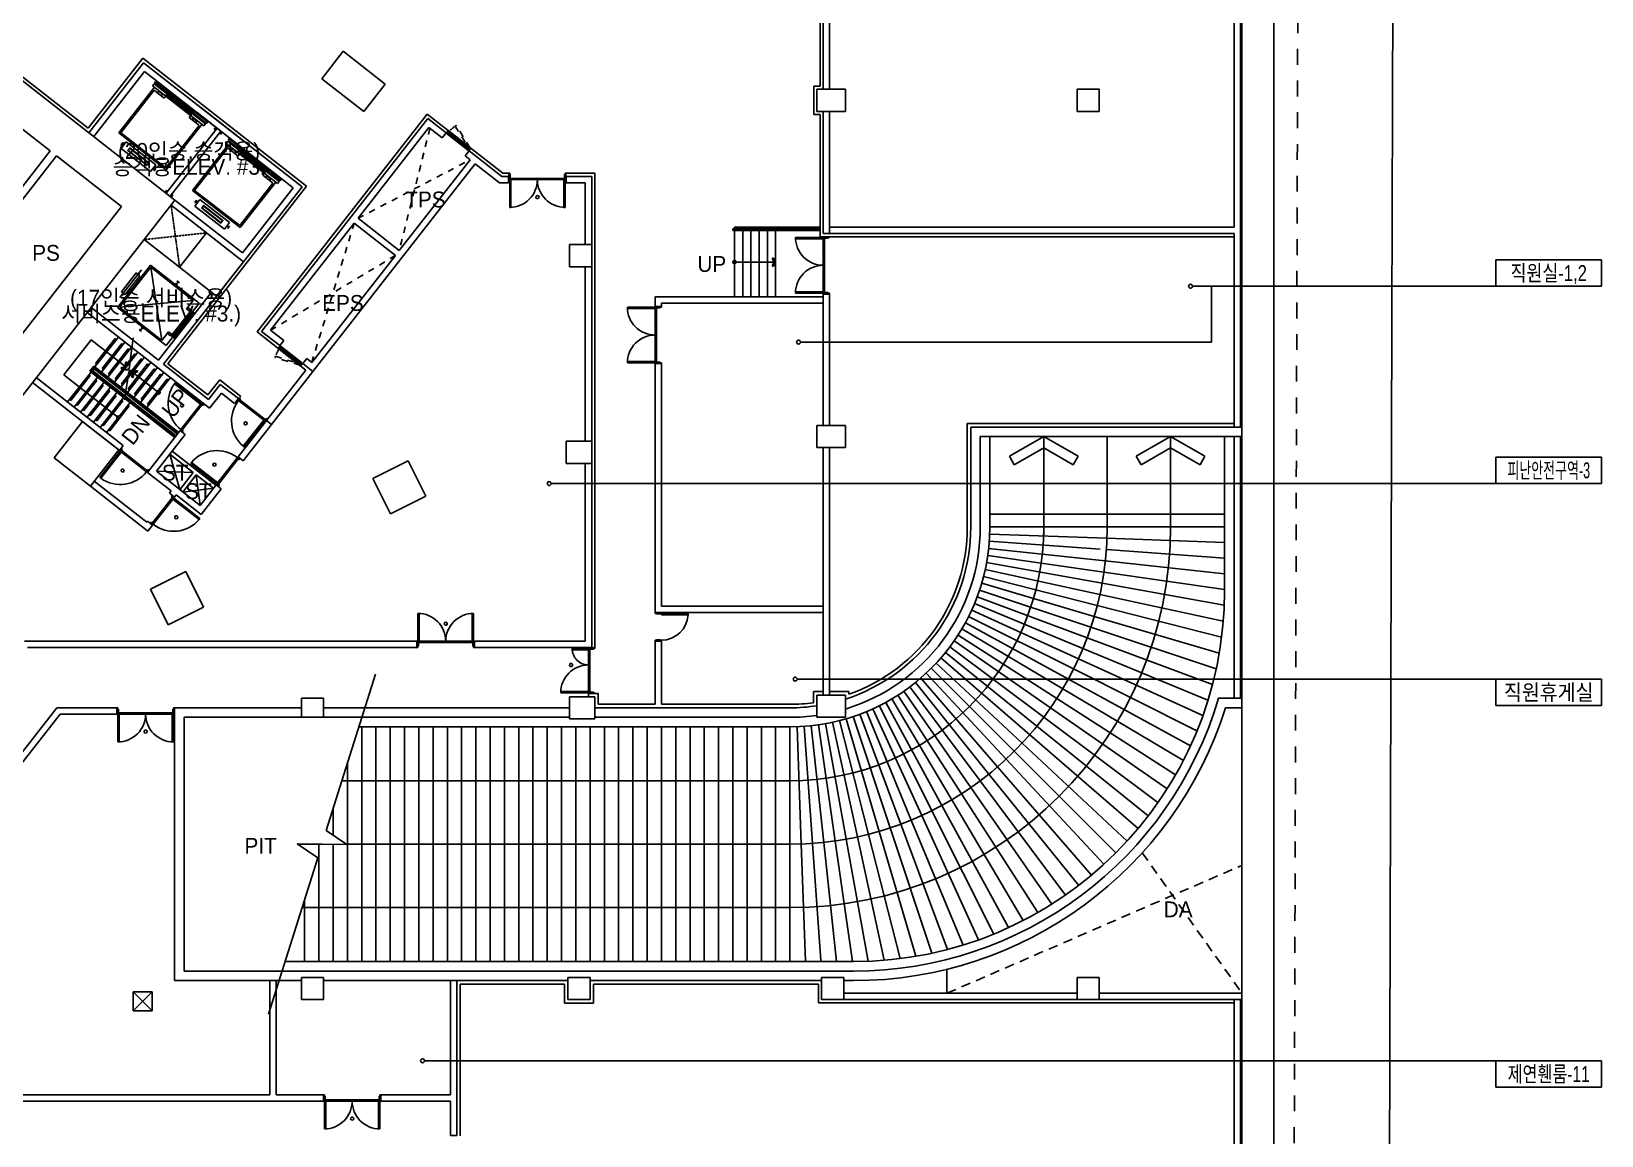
# Model space of a CAD drawing. Header units: millimetres. Extents: x -7718 to 421089, y 87466 to 341395.
# Drawn here: x 371592 to 421089, y 116974 to 151781 of the extents above; entities that cross this region are included whole.
import ezdxf
from ezdxf.enums import TextEntityAlignment as Align

# ---------------------------------------------------------------- set-up
doc = ezdxf.new("R2010")
doc.units = ezdxf.units.MM
doc.header["$LTSCALE"] = 200
doc.header["$MEASUREMENT"] = 0
for name, pattern in [('HID', [5, 3, -2]), ('HIDDEN', [2, 1, -1]), ('HIDDEN2', [0.188, 0.125, -0.063])]:
    doc.linetypes.add(name, pattern=pattern)
for name, color, linetype in [('e-plan', 9, 'CONTINUOUS'), ('e-room-box', 7, 'CONTINUOUS'), ('e-text', 6, 'CONTINUOUS')]:
    doc.layers.add(name, color=color, linetype=linetype)
doc.styles.add('kiahn', font='HY울릉도L.TTF')
doc.styles.add('돋움', font='Dotum.ttf')

msp = doc.modelspace()

# ---------------------------------------------------------------- linework, layer by layer
at = {"layer": 'e-plan', "linetype": 'HIDDEN', "ltscale": 2.5}
for p, q in [((411481, 142730), (411780, 238346)), ((411325, 91740), (411481, 142730))]:
    msp.add_line(p, q, dxfattribs=at)
at = {"layer": 'e-plan'}
for p, q in [((414481, 142721), (414780, 238337)), ((409753, 181559), (409753, 94809)), ((410753, 180559), (410753, 93809)), ((409503, 171009), (409503, 145609)), ((409703, 171009), (409703, 139309)), ((396453, 150059), (396453, 159759)), ((396553, 149959), (396553, 159859)), ((396753, 149959), (396753, 159859)), ((373382, 148727), (369970, 151393)), ((370760, 150649), (376118, 146463)), ((375106, 150934), (373382, 148727)), ((375124, 150793), (373400, 148587)), ((375158, 150513), (373557, 148464)), ((375106, 150934), (380268, 146902, 0)), ((375124, 150793), (380128, 146885, 0)), ((375158, 150513), (379847, 146850)), ((374347, 148582), (375470, 150019)), ((375461, 150130), (375411, 150065)), ((377026, 148803), (375411, 150065)), ((375461, 150130), (377077, 148868)), ((375468, 150163), (375502, 150206)), ((375468, 150163), (377107, 148882)), ((377141, 148925), (375502, 150206)), ((396253, 149159), (396253, 150059)), ((396253, 150059), (396453, 150059)), ((370218, 149550), (372188, 148011)), ((375460, 149925), (374414, 148586)), ((375535, 149867), (375460, 149925)), ((375775, 149679), (375535, 149867)), ((375569, 149840), (375610, 149893)), ((375610, 149893), (375728, 149801)), ((375728, 149801), (375687, 149748)), ((375825, 149742), (375775, 149679)), ((375812, 149758), (375832, 149783)), ((376221, 149439), (375812, 149758)), ((375832, 149783), (376241, 149464)), ((375886, 149853), (375906, 149878)), ((376295, 149533), (375886, 149853)), ((375906, 149878), (376315, 149558)), ((376315, 149558), (376295, 149533)), ((376316, 149557), (376296, 149532)), ((376296, 149532), (376705, 149212)), ((376725, 149238), (376316, 149557)), ((397253, 149959), (396353, 149959)), ((396353, 149959), (396353, 149259)), ((397253, 149259), (397253, 149959)), ((405253, 149959), (404553, 149959)), ((404553, 149959), (404553, 149259)), ((405253, 149259), (405253, 149959)), ((376241, 149464), (376221, 149439)), ((376242, 149463), (376222, 149437)), ((376222, 149437), (376631, 149118)), ((376651, 149143), (376242, 149463)), ((376563, 149063), (376613, 149126)), ((376845, 148843), (376563, 149063)), ((376631, 149118), (376651, 149143)), ((376693, 149047), (376652, 148994)), ((376811, 148954), (376693, 149047)), ((376705, 149212), (376725, 149238)), ((378192, 148142), (376813, 149220)), ((378315, 148300), (376936, 149378)), ((384071, 149171), (378709, 142307)), ((384089, 149030), (378849, 142324)), ((386455, 147309), (384071, 149171)), ((384664, 148581), (384089, 149030)), ((396453, 149159), (396253, 149159)), ((396353, 149259), (397253, 149259)), ((396453, 145309), (396453, 149159)), ((396553, 145409), (396553, 149259)), ((396753, 145409), (396753, 149259)), ((404553, 149259), (405253, 149259)), ((374347, 148582), (375844, 147412)), ((374414, 148586), (375832, 147477)), ((375832, 147477), (376879, 148817)), ((377443, 148727), (375843, 146678)), ((376967, 148849), (375844, 147412)), ((377561, 148635), (375961, 146586)), ((376770, 148902), (376811, 148954)), ((376879, 148817), (376845, 148843)), ((377077, 148868), (377026, 148803)), ((377107, 148882), (377141, 148925)), ((377404, 148758), (377358, 148699)), ((377358, 148699), (377397, 148668)), ((377515, 148576), (377555, 148545)), ((377601, 148604), (377555, 148545)), ((384123, 148750), (381888, 145889)), ((384541, 148423), (384123, 148750)), ((384541, 148423), (384664, 148581)), ((384733, 148654), (384672, 148575)), ((384672, 148575), (384699, 148553)), ((384699, 148553), (384711, 148544)), ((384711, 148544), (384742, 148583)), ((385341, 148051), (384711, 148544)), ((384730, 148593), (384761, 148632)), ((384742, 148583), (384730, 148593)), ((384761, 148632), (384733, 148654)), ((385372, 148091), (384742, 148583)), ((385415, 148121), (384761, 148632)), ((372188, 148011), (368987, 143913)), ((374472, 148274), (374417, 148204)), ((374422, 148200), (374417, 148204)), ((374581, 148297), (374421, 148092)), ((374421, 148092), (375351, 147366)), ((374448, 148226), (374425, 148201)), ((374448, 148226), (374453, 148226)), ((374463, 148219), (374453, 148226)), ((374477, 148267), (374458, 148239)), ((374458, 148239), (374459, 148234)), ((374469, 148226), (374459, 148234)), ((374463, 148214), (374463, 148219)), ((374488, 148195), (374463, 148214)), ((374473, 148227), (374469, 148226)), ((374477, 148270), (374472, 148274)), ((374498, 148208), (374473, 148227)), ((374489, 148195), (374488, 148195)), ((374498, 148206), (374489, 148195)), ((374498, 148206), (374498, 148208)), ((375511, 147570), (374581, 148297)), ((374635, 148037), (374630, 148031)), ((375241, 147553), (374630, 148031)), ((375246, 147559), (374635, 148037)), ((374693, 148098), (374641, 148032)), ((374691, 148110), (374686, 148103)), ((375298, 147626), (374686, 148103)), ((375303, 147632), (374691, 148110)), ((377795, 148203), (376672, 146765)), ((376738, 146769), (377785, 148109)), ((377786, 148313), (377736, 148249)), ((377736, 148249), (379351, 146987)), ((377785, 148109), (377818, 148083)), ((379402, 147051), (377786, 148313)), ((377793, 148346), (377827, 148390)), ((379432, 147066), (377793, 148346)), ((377818, 148083), (378100, 147862)), ((377827, 148390), (379466, 147109)), ((377893, 148024), (377935, 148077)), ((377935, 148077), (378053, 147985)), ((378211, 148036), (378230, 148062)), ((378620, 147717), (378211, 148036)), ((378230, 148062), (378639, 147742)), ((385266, 147857), (385389, 148014)), ((385341, 148051), (385372, 148091)), ((385353, 148042), (385341, 148051)), ((385381, 148021), (385353, 148042)), ((385372, 148091), (385384, 148082)), ((385442, 148099), (385381, 148021)), ((385384, 148082), (385415, 148121)), ((386420, 147209), (385389, 148014)), ((385415, 148121), (385442, 148099)), ((372385, 147857), (367183, 141198)), ((372385, 147857), (374434, 146256)), ((375292, 147630), (375240, 147564)), ((375246, 147559), (375241, 147553)), ((375303, 147632), (375298, 147626)), ((375351, 147366), (375511, 147570)), ((378053, 147985), (378012, 147932)), ((378100, 147862), (378150, 147926)), ((378137, 147942), (378157, 147967)), ((378546, 147622), (378137, 147942)), ((378157, 147967), (378566, 147647)), ((378566, 147647), (378546, 147622)), ((378567, 147646), (378547, 147621)), ((378547, 147621), (378956, 147301)), ((378976, 147327), (378567, 147646)), ((378639, 147742), (378620, 147717)), ((378641, 147741), (378621, 147716)), ((378621, 147716), (379030, 147396)), ((379050, 147421), (378641, 147741)), ((380465, 141062), (385581, 147611)), ((383188, 144873), (385423, 147734)), ((385423, 147734), (385266, 147857)), ((386351, 147009), (385581, 147611)), ((375443, 147467), (375435, 147456)), ((375435, 147456), (375435, 147455)), ((375435, 147455), (375459, 147436)), ((375443, 147467), (375445, 147468)), ((375445, 147468), (375469, 147448)), ((375475, 147424), (375456, 147396)), ((375456, 147392), (375461, 147389)), ((375459, 147436), (375464, 147436)), ((375515, 147459), (375461, 147389)), ((375464, 147436), (375474, 147429)), ((375469, 147448), (375470, 147444)), ((375470, 147444), (375480, 147436)), ((375475, 147424), (375474, 147429)), ((375484, 147437), (375480, 147436)), ((375508, 147462), (375484, 147437)), ((375511, 147462), (375515, 147459)), ((378169, 145595), (379292, 147033)), ((378938, 147310), (378888, 147247)), ((378888, 147247), (379129, 147059)), ((378956, 147301), (378976, 147327)), ((379018, 147230), (378977, 147178)), ((379136, 147138), (379018, 147230)), ((379030, 147396), (379050, 147421)), ((379095, 147085), (379136, 147138)), ((379129, 147059), (379203, 147001)), ((379402, 147051), (379351, 146987)), ((379432, 147066), (379466, 147109)), ((386633, 147009), (386351, 147009)), ((386633, 147209), (386420, 147209)), ((386643, 147309), (386455, 147309)), ((386633, 147009), (386633, 147209)), ((386668, 147309), (386643, 147309)), ((386643, 147309), (386643, 147109)), ((386643, 147109), (386668, 147109)), ((386668, 147269), (386668, 147309)), ((386688, 147269), (386668, 147269)), ((386668, 147109), (386668, 147149)), ((386668, 147149), (386688, 147149)), ((388418, 147109), (386668, 147109)), ((386668, 146234), (386668, 147109)), ((386668, 147109), (386708, 147109)), ((386688, 147149), (386688, 147269)), ((386688, 147149), (388398, 147149)), ((386708, 147109), (386708, 146234)), ((388418, 147109), (388378, 147109)), ((388378, 147109), (388378, 146234)), ((388398, 147269), (388418, 147269)), ((388398, 147149), (388398, 147269)), ((388418, 147149), (388398, 147149)), ((388418, 147269), (388418, 147309)), ((388418, 147309), (388443, 147309)), ((388418, 147109), (388418, 147149)), ((388443, 147109), (388418, 147109)), ((388418, 146234), (388418, 147109)), ((389353, 147309), (388443, 147309)), ((388443, 147309), (388443, 147109)), ((389253, 147209), (388453, 147209)), ((388453, 147009), (388453, 147209)), ((389053, 147009), (388453, 147009)), ((389053, 147009), (389053, 145059)), ((389253, 147209), (389253, 145059)), ((389353, 147309), (389353, 132349)), ((380127, 146884), (375756, 141289)), ((375803, 146709), (375849, 146768)), ((375849, 146768), (375889, 146738)), ((380268, 146902, 0), (375897, 141306)), ((376000, 146555), (376046, 146614)), ((376007, 146645), (376046, 146614)), ((378169, 145595), (376672, 146765)), ((378157, 145661), (376738, 146769)), ((379203, 147001), (378157, 145661)), ((379847, 146850), (378246, 144801)), ((380128, 146885, 0), (378280, 144520)), ((376118, 146463), (370177, 138859)), ((374434, 146256), (371233, 142159)), ((378280, 144520), (375995, 146305)), ((378246, 144801), (376118, 146463)), ((376797, 146458), (376742, 146387)), ((376747, 146384), (376742, 146387)), ((376746, 146276), (376906, 146481)), ((377676, 145549), (376746, 146276)), ((376773, 146409), (376750, 146384)), ((376773, 146409), (376778, 146410)), ((376788, 146402), (376778, 146410)), ((376802, 146451), (376783, 146422)), ((376783, 146422), (376784, 146418)), ((376794, 146410), (376784, 146418)), ((376788, 146398), (376788, 146402)), ((376813, 146379), (376788, 146398)), ((376798, 146410), (376794, 146410)), ((376801, 146454), (376797, 146458)), ((376823, 146391), (376798, 146410)), ((376814, 146379), (376813, 146379)), ((376823, 146390), (376814, 146379)), ((376823, 146390), (376823, 146391)), ((376906, 146481), (377836, 145754)), ((376960, 146221), (376955, 146214)), ((376955, 146214), (377566, 145737)), ((376960, 146221), (377571, 145743)), ((377018, 146282), (376966, 146216)), ((377016, 146293), (377011, 146287)), ((377011, 146287), (377623, 145809)), ((377016, 146293), (377628, 145815)), ((386708, 146234), (386668, 146234)), ((388378, 146234), (388418, 146234)), ((377617, 145814), (377565, 145748)), ((377571, 145743), (377566, 145737)), ((377628, 145815), (377623, 145809)), ((377836, 145754), (377676, 145549)), ((377768, 145651), (377760, 145640)), ((377760, 145640), (377760, 145639)), ((377760, 145639), (377784, 145619)), ((377768, 145651), (377770, 145651)), ((377770, 145651), (377794, 145632)), ((377800, 145608), (377781, 145579)), ((377781, 145576), (377786, 145572)), ((377784, 145619), (377789, 145620)), ((377840, 145642), (377786, 145572)), ((377789, 145620), (377799, 145612)), ((377794, 145632), (377795, 145628)), ((377795, 145628), (377805, 145620)), ((377800, 145608), (377799, 145612)), ((377809, 145620), (377805, 145620)), ((377832, 145646), (377809, 145620)), ((377836, 145646), (377840, 145642)), ((381765, 145731), (379130, 142359)), ((383065, 144716), (381765, 145731)), ((383188, 144873), (381888, 145889)), ((393703, 145509), (393703, 145559)), ((393703, 145559), (396453, 145559)), ((393753, 145559), (393753, 145609)), ((393753, 145609), (396453, 145609)), ((394013, 145559), (394013, 145609)), ((394273, 145559), (394273, 145609)), ((394533, 145559), (394533, 145609)), ((394793, 145559), (394793, 145609)), ((395053, 145559), (395053, 145609)), ((395053, 145559), (395053, 145609)), ((409503, 145609), (396753, 145609)), ((376265, 144344), (375146, 145218)), ((389253, 145059), (388553, 145059)), ((388553, 145059), (388553, 144359)), ((389253, 144359), (389253, 145059)), ((393703, 145509), (396453, 145509)), ((393753, 143409), (393753, 145509)), ((394013, 143409), (394013, 145509)), ((394273, 143409), (394273, 145509)), ((394533, 143409), (394533, 145509)), ((394793, 143409), (394793, 145509)), ((395053, 143409), (395053, 145509)), ((395053, 143409), (395053, 145509)), ((395678, 145284), (396553, 145284)), ((395678, 145244), (395678, 145284)), ((396553, 145244), (395678, 145244)), ((409503, 145309), (396453, 145309)), ((396753, 145409), (396553, 145409)), ((396553, 145284), (396553, 145309)), ((396553, 145309), (396753, 145309)), ((396553, 143534), (396553, 145284)), ((396553, 145284), (396553, 145244)), ((396593, 145284), (396553, 145284)), ((396593, 145264), (396593, 145284)), ((396593, 145264), (396593, 143554)), ((396713, 145264), (396593, 145264)), ((396753, 145284), (396713, 145284)), ((396713, 145284), (396713, 145264)), ((409503, 145409), (396753, 145409)), ((396753, 145309), (396753, 145284)), ((409503, 145409), (409503, 139309)), ((380430, 141343), (383065, 144716)), ((394975, 144648), (394942, 144625)), ((394942, 144625), (395008, 144509)), ((395053, 144509), (394975, 144648)), ((374304, 143077), (375345, 144409)), ((374367, 143085), (375352, 144346)), ((374379, 143389), (375060, 144261)), ((374430, 143575), (374892, 144166)), ((374548, 143483), (375010, 144074)), ((375010, 144074), (374892, 144166)), ((374916, 144116), (374946, 144155)), ((374955, 144085), (374916, 144116)), ((374986, 144125), (374946, 144155)), ((374955, 144085), (374986, 144125)), ((375016, 144164), (374977, 144195)), ((376877, 143211), (375345, 144409)), ((376692, 143299), (375352, 144346)), ((375707, 142038), (375352, 144346)), ((388553, 144359), (389253, 144359)), ((389053, 144359), (389053, 138859)), ((389253, 144359), (389253, 132359)), ((393753, 144509), (395053, 144509)), ((395008, 144509), (394942, 144392)), ((394942, 144392), (394975, 144373)), ((394975, 144373), (395053, 144509)), ((374548, 143483), (374430, 143575)), ((374454, 143525), (374485, 143564)), ((374524, 143534), (374485, 143564)), ((377273, 143556), (375599, 141412)), ((376197, 143774), (376119, 143836)), ((376158, 143805), (376220, 143884)), ((376259, 143853), (376180, 143915)), ((396553, 143574), (395678, 143574)), ((395678, 143574), (395678, 143534)), ((396553, 143534), (396553, 143574)), ((396713, 143554), (396593, 143554)), ((396593, 143554), (396593, 143534)), ((396713, 143534), (396713, 143554)), ((373471, 143075), (375599, 141412)), ((375837, 141880), (374304, 143077)), ((376692, 143299), (374367, 143085)), ((375707, 142038), (374367, 143085)), ((374462, 143455), (374423, 143486)), ((374493, 143494), (374454, 143525)), ((374493, 143494), (374524, 143534)), ((375837, 141880), (376877, 143211)), ((376483, 143031), (376692, 143299)), ((376614, 143005), (376520, 143078)), ((376614, 143005, 0), (376520, 143078, 0)), ((390378, 143084), (391253, 143084)), ((390378, 143044), (390378, 143084)), ((396553, 143409), (391253, 143409)), ((391253, 143409), (391253, 143109)), ((391253, 143084), (391253, 143109)), ((391253, 143109), (391453, 143109)), ((391253, 141334), (391253, 143084)), ((391253, 143084), (391253, 143044)), ((391293, 143084), (391253, 143084)), ((391293, 143064), (391293, 143084)), ((391293, 143064), (391293, 141354)), ((391413, 143064), (391293, 143064)), ((391453, 143084), (391413, 143084)), ((391413, 143084), (391413, 143064)), ((396553, 143209), (391453, 143209)), ((391453, 143209), (391453, 143109)), ((391453, 143109), (391453, 143084)), ((395678, 143534), (396553, 143534)), ((396593, 143534), (396553, 143534)), ((396553, 143534), (396553, 143509)), ((396553, 143509), (396753, 143509)), ((396553, 143499), (396753, 143499)), ((396553, 139359), (396553, 143499)), ((396753, 143534), (396713, 143534)), ((396753, 143509), (396753, 143534)), ((396753, 139359), (396753, 143499)), ((377209, 139900), (373348, 142917)), ((375996, 142180), (376624, 142984)), ((376027, 142156), (376655, 142960)), ((376690, 142933), (376062, 142129)), ((376093, 142104), (376721, 142908)), ((376341, 142558, 0), (376310, 142582, 0)), ((376341, 142558), (376310, 142582)), ((376577, 142957), (376483, 143031)), ((376577, 142957, 0), (376483, 143031, 0)), ((376577, 142957), (376614, 143005)), ((376577, 142957, 0), (376614, 143005, 0)), ((376655, 142960), (376624, 142984)), ((376655, 142960, 0), (376624, 142984, 0)), ((376721, 142908), (376690, 142933)), ((391253, 143044), (390378, 143044)), ((414325, 91724), (414481, 142721)), ((372609, 140956), (373471, 142059)), ((373471, 142059), (374578, 141194)), ((373594, 141202), (374333, 142147)), ((374232, 142099), (373616, 141311)), ((374271, 142069), (374232, 142099)), ((374797, 142123), (374678, 141148)), ((375065, 142324), (374986, 142386)), ((375087, 142434), (375025, 142355)), ((375126, 142403), (375047, 142465)), ((375707, 142038), (375916, 142306)), ((375974, 142185), (375879, 142259)), ((376011, 142232), (375916, 142306)), ((375974, 142185), (376011, 142232)), ((376027, 142156), (375996, 142180)), ((376062, 142129), (376093, 142104)), ((376407, 142506, 0), (376376, 142531, 0)), ((376407, 142506), (376376, 142531)), ((378709, 142307), (380245, 141107)), ((378849, 142324), (379424, 141875)), ((379130, 142359), (379548, 142032)), ((373799, 141042), (374538, 141987)), ((374437, 141939), (373821, 141151)), ((374004, 140882), (374743, 141827)), ((374642, 141779), (374026, 140991)), ((374209, 140722), (374948, 141667)), ((374847, 141619), (374231, 140831)), ((374476, 141908), (374437, 141939)), ((374681, 141748), (374642, 141779)), ((374886, 141588), (374847, 141619)), ((379371, 141790), (379432, 141869)), ((379398, 141768), (379371, 141790)), ((379429, 141808), (379398, 141768)), ((380052, 141257), (379398, 141768)), ((379548, 142032), (379424, 141875)), ((379441, 141799), (379429, 141808)), ((379432, 141869), (379460, 141847)), ((379472, 141838), (379441, 141799)), ((380071, 141306), (379441, 141799)), ((379460, 141847), (379472, 141838)), ((380102, 141345), (379472, 141838)), ((373432, 141075), (373555, 141233)), ((373432, 141075), (376111, 138982)), ((373488, 141082), (373562, 141176)), ((373488, 141082), (376135, 139013)), ((373523, 141086), (373566, 141141)), ((373523, 141086), (376151, 139033)), ((373555, 141233), (376234, 139139)), ((373562, 141176), (376209, 139108)), ((373566, 141141), (376194, 139088)), ((373616, 141311), (373656, 141281)), ((373821, 141151), (373861, 141120)), ((374414, 140561), (375152, 141507)), ((374419, 141171), (374543, 141222)), ((374431, 141132), (374419, 141171)), ((374578, 141194), (374431, 141132)), ((375051, 141459), (374436, 140671)), ((374543, 141222), (374562, 141354)), ((374678, 141148), (374548, 141116)), ((374548, 141116), (374787, 141087)), ((374562, 141354), (374601, 141349)), ((374601, 141349), (374578, 141194)), ((374618, 140401), (375357, 141347)), ((375256, 141299), (374641, 140511)), ((374787, 141087), (374664, 141049)), ((374927, 141093), (374783, 141034)), ((374823, 140241), (375562, 141187)), ((375461, 141139), (374846, 140351)), ((374942, 141058), (374927, 141093)), ((375091, 141428), (375051, 141459)), ((375296, 141268), (375256, 141299)), ((375501, 141108), (375461, 141139)), ((375756, 141289), (377175, 140181)), ((375897, 141306), (377157, 140321)), ((380245, 141107), (379002, 139515)), ((380083, 141297), (380052, 141257)), ((380052, 141257), (380080, 141236)), ((380102, 141345), (380071, 141306)), ((380071, 141306), (380083, 141297)), ((380080, 141236), (380142, 141315)), ((380114, 141336), (380102, 141345)), ((380142, 141315), (380114, 141336)), ((380273, 141466), (380149, 141308)), ((380149, 141308), (380465, 141062)), ((380273, 141466), (380430, 141343)), ((391253, 141374), (390378, 141374)), ((390378, 141374), (390378, 141334)), ((390378, 141334), (391253, 141334)), ((391253, 141334), (391253, 141374)), ((391293, 141334), (391253, 141334)), ((391253, 141334), (391253, 141309)), ((391253, 141309), (391253, 133459)), ((391253, 141309), (391453, 141309)), ((391413, 141354), (391293, 141354)), ((391293, 141354), (391293, 141334)), ((391413, 141334), (391413, 141354)), ((391453, 141334), (391413, 141334)), ((391453, 141309), (391453, 141334)), ((391453, 141309), (391453, 133659)), ((371624, 140711), (374366, 138568)), ((371747, 140868), (374489, 138726)), ((374331, 139611), (372609, 140956)), ((372732, 140099), (373471, 141044)), ((372833, 140147), (373449, 140935)), ((372937, 139938), (373676, 140884)), ((373038, 139986), (373654, 140774)), ((373142, 139778), (373881, 140724)), ((373243, 139826), (373859, 140614)), ((373449, 140935), (373409, 140965)), ((373654, 140774), (373614, 140805)), ((373859, 140614), (373819, 140645)), ((374026, 140991), (374065, 140960)), ((374231, 140831), (374270, 140800)), ((374436, 140671), (374475, 140640)), ((374664, 141049), (374523, 140165)), ((374783, 141034), (374758, 140877)), ((374758, 140877), (374799, 140875)), ((374783, 141034), (375603, 140394)), ((374799, 140875), (374818, 141007)), ((374818, 141007), (374942, 141058)), ((375028, 140081), (375767, 141027)), ((375666, 140979), (375050, 140191)), ((375233, 139921), (375972, 140867)), ((375871, 140819), (375255, 140031)), ((375705, 140948), (375666, 140979)), ((375910, 140788), (375871, 140819)), ((376124, 140703), (376100, 140672)), ((376100, 140672), (376927, 140026)), ((376951, 140057), (376124, 140703)), ((377527, 140794), (377157, 140321)), ((377544, 140654), (377175, 140181)), ((377527, 140794), (378189, 140277)), ((377544, 140654), (378119, 140204)), ((380465, 141062), (379159, 139392)), ((372794, 140177), (372833, 140147)), ((373347, 139618), (374086, 140564)), ((373448, 139666), (374063, 140454)), ((373552, 139458), (374290, 140404)), ((373653, 139506), (374268, 140294)), ((373757, 139298), (374495, 140244)), ((373858, 139346), (374473, 140134)), ((373961, 139138), (374700, 140084)), ((374063, 140454), (374024, 140485)), ((374268, 140294), (374229, 140325)), ((374473, 140134), (374434, 140165)), ((374641, 140511), (374680, 140480)), ((374846, 140351), (374885, 140320)), ((375050, 140191), (375090, 140160)), ((377579, 140373), (377209, 139900)), ((377579, 140373), (377996, 140047)), ((377996, 140047), (378119, 140204)), ((378103, 140167), (378152, 140230)), ((378122, 140151), (378103, 140167)), ((378147, 140183), (378122, 140151)), ((378950, 139505), (378122, 140151)), ((378163, 140170), (378147, 140183)), ((378152, 140230), (378189, 140277)), ((378152, 140230), (378187, 140202)), ((378187, 140202), (378163, 140170)), ((378959, 139549), (378163, 140170)), ((372999, 140017), (373038, 139986)), ((373203, 139857), (373243, 139826)), ((373408, 139697), (373448, 139666)), ((374062, 139186), (374678, 139974)), ((374678, 139974), (374639, 140005)), ((375255, 140031), (375295, 140000)), ((376951, 140057), (376305, 139230)), ((376970, 140017), (376349, 139221)), ((376927, 140026), (376951, 140057)), ((376951, 140057), (376967, 140077)), ((376983, 140033), (376951, 140057)), ((376967, 140077), (377030, 140028)), ((376970, 140017), (376983, 140033)), ((377002, 139992), (376970, 140017)), ((377030, 140028), (377002, 139992)), ((373613, 139537), (373653, 139506)), ((373818, 139377), (373858, 139346)), ((374023, 139217), (374062, 139186)), ((375249, 137878), (376283, 139202)), ((376283, 139202), (376441, 139079)), ((376305, 139230), (376289, 139210)), ((376289, 139210), (376352, 139161)), ((376336, 139205), (376305, 139230)), ((376349, 139221), (376336, 139205)), ((376380, 139196), (376349, 139221)), ((376352, 139161), (376380, 139196)), ((378109, 138372), (379002, 139515)), ((378267, 138249), (379159, 139392)), ((378272, 138703), (378918, 139529)), ((378950, 139505), (378304, 138678)), ((378918, 139529), (378950, 139505)), ((378974, 139536), (378950, 139505)), ((378950, 139505), (378969, 139489)), ((378983, 139580), (378959, 139549)), ((378959, 139549), (378974, 139536)), ((378969, 139489), (379019, 139552)), ((379019, 139552), (378983, 139580)), ((379002, 139515), (379159, 139392)), ((397253, 139359), (396353, 139359)), ((396353, 139359), (396353, 138659)), ((397253, 138659), (397253, 139359)), ((401093, 139419), (401093, 136159)), ((409503, 139419), (401093, 139419)), ((401203, 139309), (401203, 136134)), ((409753, 139309), (401203, 139309)), ((374366, 138568), (374489, 138726)), ((374374, 138562), (374423, 138625)), ((374423, 138625), (374459, 138597)), ((374459, 138597), (374434, 138566)), ((375530, 137913), (376441, 139079)), ((378304, 138678), (378272, 138703)), ((389253, 138859), (388453, 138859)), ((388453, 138859), (388453, 138159)), ((389253, 138159), (389253, 138859)), ((396353, 138659), (397253, 138659)), ((396553, 130859), (396553, 138659)), ((396753, 130859), (396753, 138659)), ((401503, 139009), (401503, 136134)), ((409753, 139009), (401503, 139009)), ((401803, 139009), (401803, 136134)), ((402420, 138390), (403503, 139009)), ((403503, 138653), (402575, 138123)), ((403503, 139009), (403503, 135909)), ((403503, 139009), (404585, 138390)), ((403503, 138653), (404430, 138123)), ((406420, 138390), (407503, 139009)), ((407503, 138653), (406575, 138123)), ((407503, 139009), (407503, 135909)), ((407503, 139009), (408585, 138390)), ((407503, 138653), (408430, 138123)), ((409203, 134159), (409203, 139009)), ((409503, 139009), (409503, 130759)), ((409703, 139009), (409703, 130759)), ((374394, 138546), (373748, 137720)), ((373780, 137695), (374425, 138522)), ((374394, 138546), (374374, 138562)), ((374418, 138578), (374394, 138546)), ((374394, 138546), (375221, 137900)), ((374425, 138522), (374394, 138546)), ((374434, 138566), (374418, 138578)), ((374434, 138566), (375230, 137944)), ((375954, 138457), (376695, 137878)), ((376028, 138551), (377407, 137474)), ((376615, 138163), (376639, 138195)), ((377441, 137517), (376615, 138163)), ((376639, 138195), (377466, 137549)), ((377441, 137517), (378088, 138345)), ((377485, 137508), (378107, 138304)), ((378088, 138345), (378103, 138364)), ((378119, 138320), (378088, 138345)), ((378103, 138364), (378166, 138315)), ((378107, 138304), (378119, 138320)), ((378138, 138280), (378107, 138304)), ((378109, 138372), (378267, 138249)), ((378166, 138315), (378138, 138280)), ((388453, 138159), (389253, 138159)), ((389053, 138159), (389053, 132559)), ((402573, 138122), (402420, 138390)), ((404585, 138390), (404432, 138122)), ((406573, 138122), (406420, 138390)), ((408585, 138390), (408432, 138122)), ((373748, 137720), (373780, 137695)), ((375246, 137932), (375221, 137900)), ((375221, 137900), (375241, 137885)), ((375255, 137975), (375230, 137944)), ((375230, 137944), (375246, 137932)), ((375241, 137885), (375290, 137948)), ((375249, 137878), (375997, 137294)), ((375290, 137948), (375255, 137975)), ((375530, 137913), (376909, 136836)), ((376270, 137334), (376695, 137878)), ((376365, 137260), (376790, 137804)), ((376790, 137804), (377333, 137379)), ((373450, 137444), (375262, 136028)), ((373573, 137601), (375228, 136309)), ((375997, 137294), (375942, 137223)), ((376100, 137100), (375942, 137223)), ((376030, 137141), (376003, 137105)), ((376094, 137092), (376030, 137141)), ((376155, 137170), (376100, 137100)), ((376155, 137170), (376943, 136555)), ((376909, 136836), (377420, 137490)), ((376943, 136555), (377577, 137366)), ((377420, 137490), (377577, 137366)), ((377441, 137517), (377426, 137497)), ((377426, 137497), (377489, 137448)), ((377466, 137549), (377441, 137517)), ((377473, 137493), (377441, 137517)), ((377485, 137508), (377473, 137493)), ((377517, 137484), (377485, 137508)), ((377489, 137448), (377517, 137484)), ((376034, 137081), (375412, 136285)), ((376078, 137072), (375432, 136245)), ((376003, 137105), (376034, 137081)), ((376034, 137081), (376047, 137097)), ((376047, 137097), (376078, 137072)), ((376053, 137040), (376078, 137072)), ((376880, 136394), (376053, 137040)), ((376078, 137072), (376094, 137092)), ((376078, 137072), (376905, 136426)), ((375228, 136309), (375253, 136340)), ((375410, 136217), (375253, 136340)), ((375262, 136028), (375410, 136217)), ((375353, 136274), (375381, 136310)), ((375416, 136225), (375353, 136274)), ((375381, 136310), (375412, 136285)), ((375412, 136285), (375400, 136269)), ((375400, 136269), (375432, 136245)), ((375432, 136245), (375416, 136225)), ((376905, 136426), (376880, 136394)), ((391453, 133659), (396553, 133659)), ((383778, 133434), (383778, 132559)), ((383818, 133434), (383778, 133434)), ((383818, 132559), (383818, 133434)), ((385488, 132559), (385488, 133434)), ((385488, 133434), (385528, 133434)), ((385528, 133434), (385528, 132559)), ((391253, 133459), (396553, 133459)), ((391253, 133459), (391253, 133429)), ((391453, 133459), (391253, 133459)), ((391253, 133429), (391293, 133429)), ((391293, 133429), (391293, 133419)), ((391293, 133419), (391413, 133419)), ((391413, 133419), (391413, 133429)), ((391413, 133429), (391453, 133429)), ((391453, 133429), (391453, 133459)), ((392292, 133429), (391453, 133429)), ((391453, 133429), (391453, 133389)), ((391453, 133389), (392292, 133389)), ((392292, 133389), (392292, 133429)), ((383743, 132559), (371372, 132559)), ((383743, 132359), (371469, 132359)), ((383743, 132559), (383743, 132359)), ((383753, 132359), (383753, 132559)), ((383753, 132559), (383778, 132559)), ((383778, 132359), (383753, 132359)), ((385528, 132559), (383778, 132559)), ((383778, 132559), (383778, 132519)), ((383778, 132559), (383818, 132559)), ((383778, 132519), (383798, 132519)), ((383798, 132399), (383778, 132399)), ((383778, 132399), (383778, 132359)), ((383798, 132519), (385508, 132519)), ((383798, 132519), (383798, 132399)), ((385528, 132559), (385488, 132559)), ((385528, 132519), (385508, 132519)), ((385508, 132519), (385508, 132399)), ((385508, 132399), (385528, 132399)), ((385553, 132559), (385528, 132559)), ((385528, 132559), (385528, 132519)), ((385528, 132399), (385528, 132359)), ((385528, 132359), (385553, 132359)), ((385553, 132359), (385553, 132559)), ((389053, 132559), (385563, 132559)), ((385563, 132559), (385563, 132359)), ((389253, 132359), (385563, 132359)), ((388638, 132324), (389153, 132324)), ((388638, 132284), (388638, 132324)), ((389153, 132284), (388638, 132284)), ((389353, 132349), (389153, 132349)), ((389153, 132349), (389153, 132324)), ((389153, 132324), (389153, 130934)), ((389153, 132324), (389193, 132324)), ((389153, 132324), (389153, 132284)), ((389193, 132324), (389193, 132304)), ((389193, 130954), (389193, 132304)), ((389193, 132304), (389313, 132304)), ((389313, 132304), (389313, 132324)), ((389313, 132324), (389353, 132324)), ((389353, 132324), (389353, 132349)), ((391253, 132559), (391253, 132589)), ((391253, 132589), (391293, 132589)), ((391253, 132559), (391253, 130569)), ((391453, 132559), (391253, 132559)), ((391293, 132589), (391293, 132599)), ((391293, 132599), (391413, 132599)), ((391413, 132599), (391413, 132589)), ((391413, 132589), (391453, 132589)), ((391453, 132589), (391453, 132559)), ((391453, 132559), (391453, 130569)), ((380888, 126588), (382442, 131519)), ((380803, 130759), (380103, 130759)), ((380103, 130759), (380103, 130159)), ((380803, 130159), (380803, 130759)), ((389153, 130974), (388278, 130974)), ((388278, 130974), (388278, 130934)), ((388278, 130934), (389153, 130934)), ((389353, 130809), (388553, 130809)), ((388553, 130809), (388553, 130109)), ((389153, 130934), (389153, 130974)), ((389153, 130909), (389153, 130934)), ((389153, 130934), (389193, 130934)), ((389153, 130909), (389453, 130909)), ((389153, 130909), (389153, 130809)), ((389353, 130909), (389153, 130909)), ((389193, 130934), (389193, 130954)), ((389193, 130954), (389313, 130954)), ((389313, 130954), (389313, 130934)), ((389313, 130934), (389353, 130934)), ((389353, 130934), (389353, 130909)), ((389353, 130109), (389353, 130809)), ((389453, 130909), (389453, 130569)), ((396553, 130969), (396243, 130969)), ((396243, 130969), (396243, 130618)), ((397253, 130859), (396353, 130859)), ((396353, 130859), (396353, 130159)), ((397363, 130969), (396753, 130969)), ((397253, 130159), (397253, 130859)), ((397363, 130887), (397363, 130969)), ((409011, 130759), (409753, 130759)), ((369753, 127075), (372396, 130459)), ((369953, 127006), (372494, 130259)), ((374283, 130459), (372396, 130459)), ((374283, 130259), (372494, 130259)), ((374283, 130459), (374283, 130259)), ((374318, 130459), (374293, 130459)), ((374293, 130459), (374293, 130259)), ((374293, 130259), (374318, 130259)), ((374318, 130419), (374318, 130459)), ((374338, 130419), (374318, 130419)), ((374318, 130259), (374318, 130299)), ((374318, 130299), (374338, 130299)), ((374318, 130259), (376068, 130259)), ((374318, 129384), (374318, 130259)), ((374318, 130259), (374358, 130259)), ((374338, 130299), (374338, 130419)), ((376048, 130299), (374338, 130299)), ((374358, 130259), (374358, 129384)), ((376068, 130259), (376028, 130259)), ((376028, 130259), (376028, 129384)), ((376048, 130419), (376068, 130419)), ((376048, 130299), (376048, 130419)), ((376068, 130299), (376048, 130299)), ((376068, 130419), (376068, 130459)), ((376068, 130459), (376093, 130459)), ((376068, 130259), (376068, 130299)), ((376093, 130259), (376068, 130259)), ((376068, 129384), (376068, 130259)), ((376093, 130459), (376093, 130259)), ((376103, 130459), (376103, 121859)), ((380103, 130459), (376103, 130459)), ((380103, 130459), (376150, 130459)), ((388553, 130459), (380803, 130459)), ((395503, 130459), (389353, 130459)), ((389453, 130569), (391253, 130569)), ((395503, 130569), (391453, 130569)), ((409233, 130459), (409753, 130459)), ((380103, 130159), (376403, 130159)), ((376403, 130159), (376403, 122159)), ((380103, 130159), (380803, 130159)), ((388553, 130159), (380803, 130159)), ((395503, 129859), (381919, 129859)), ((388553, 130109), (389353, 130109)), ((395503, 130159), (389353, 130159)), ((396353, 130159), (397253, 130159)), ((374358, 129384), (374318, 129384)), ((376028, 129384), (376068, 129384)), ((395503, 128159), (381383, 128159)), ((381535, 126148), (380888, 126588)), ((379063, 120798), (380617, 125729)), ((380617, 125729), (379970, 126169)), ((379970, 126169), (381535, 126148)), ((395503, 124159), (380122, 124159)), ((379587, 122459), (397503, 122459)), ((376103, 121859), (380103, 121859)), ((376403, 122159), (397503, 122159)), ((379103, 118259), (379103, 121859)), ((379303, 118259), (379303, 121859)), ((380803, 121959), (380103, 121959)), ((380103, 121959), (380103, 121259)), ((380803, 121259), (380803, 121959)), ((380803, 121859), (388503, 121859)), ((384803, 121859), (384803, 118259)), ((385003, 121859), (385003, 116979)), ((389203, 121959), (388503, 121959)), ((388503, 121959), (388503, 121259)), ((389203, 121259), (389203, 121959)), ((389203, 121859), (396503, 121859)), ((397203, 121959), (396503, 121959)), ((396503, 121959), (396503, 121259)), ((397203, 121259), (397203, 121959)), ((397203, 121859), (397503, 121859)), ((400452, 122217), (400452, 121459)), ((405253, 121959), (404553, 121959)), ((404553, 121959), (404553, 121259)), ((405253, 121259), (405253, 121959)), ((374803, 120909), (375403, 121509)), ((375403, 120909), (374803, 121509)), ((375403, 121509), (374803, 121509)), ((374803, 121509), (374803, 120909)), ((375403, 120909), (375403, 121509)), ((385103, 116969), (385103, 121749)), ((385103, 121749), (388393, 121749)), ((388393, 121749), (388393, 121149)), ((389313, 121149), (389313, 121749)), ((389313, 121749), (396403, 121749)), ((396403, 121749), (396403, 121159)), ((397203, 121459), (404553, 121459)), ((405253, 121459), (409753, 121459)), ((374803, 120909), (375403, 120909)), ((380103, 121259), (380803, 121259)), ((388393, 121149), (389313, 121149)), ((388503, 121259), (389203, 121259)), ((396403, 121159), (409503, 121159)), ((396503, 121259), (397203, 121259)), ((397203, 121259), (404553, 121259)), ((404553, 121259), (405253, 121259)), ((405203, 121259), (409753, 121259)), ((409503, 121259), (409503, 103109)), ((409703, 121259), (409703, 103109)), ((380803, 118059), (369753, 118059)), ((379103, 118259), (369953, 118259)), ((380803, 118259), (379303, 118259)), ((380803, 118059), (380803, 118259)), ((380828, 118259), (380803, 118259)), ((380803, 118259), (380803, 118059)), ((380803, 118059), (380828, 118059)), ((380828, 118219), (380828, 118259)), ((380848, 118219), (380828, 118219)), ((380828, 118059), (380828, 118099)), ((380828, 118099), (380848, 118099)), ((382578, 118059), (380828, 118059)), ((380828, 117184), (380828, 118059)), ((380828, 118059), (380868, 118059)), ((380848, 118099), (380848, 118219)), ((380848, 118099), (382558, 118099)), ((380868, 118059), (380868, 117184)), ((382578, 118059), (382538, 118059)), ((382538, 118059), (382538, 117184)), ((382558, 118219), (382578, 118219)), ((382558, 118099), (382558, 118219)), ((382578, 118099), (382558, 118099)), ((382578, 118219), (382578, 118259)), ((382578, 118259), (382603, 118259)), ((382578, 118059), (382578, 118099)), ((382603, 118059), (382578, 118059)), ((382578, 117184), (382578, 118059)), ((384803, 118259), (382603, 118259)), ((382603, 118059), (382603, 118259)), ((382603, 118259), (382603, 118059)), ((384803, 118059), (382603, 118059)), ((384803, 118059), (384803, 116979)), ((380868, 117184), (380828, 117184)), ((382538, 117184), (382578, 117184)), ((384803, 116979), (385003, 116979))]:
    msp.add_line(p, q, dxfattribs=at)
at = {"layer": 'e-plan', "ltscale": 0.5}
for p, q in [((381420, 151153), (380743, 150287)), ((382744, 150119), (381420, 151153)), ((380743, 150287), (382067, 149252)), ((382067, 149252), (382744, 150119)), ((377114, 145431), (376265, 144344)), ((378280, 144520), (377114, 145431)), ((376265, 144344), (377431, 143432)), ((377431, 143432), (378280, 144520)), ((373200, 139479), (372307, 138337)), ((374343, 138586), (373200, 139479)), ((372307, 138337), (373450, 137444)), ((373450, 137444), (374343, 138586)), ((375954, 138457), (376270, 137334)), ((383472, 138248), (382353, 137690)), ((384029, 137129), (383472, 138248)), ((375530, 137913), (376695, 137878)), ((376790, 137804), (376909, 136836)), ((382353, 137690), (382911, 136572)), ((376365, 137260), (377333, 137379)), ((382911, 136572), (384029, 137129)), ((376460, 134752), (375341, 134194)), ((377018, 133633), (376460, 134752)), ((375341, 134194), (375899, 133076)), ((375899, 133076), (377018, 133633))]:
    msp.add_line(p, q, dxfattribs=at)
at = {"layer": 'e-plan', "linetype": 'HIDDEN'}
for p, q in [((384155, 148725), (383188, 144873)), ((384985, 148820), (384951, 148797)), ((384951, 148797), (385381, 148100)), ((385415, 148121), (384985, 148820)), ((385381, 148100), (385415, 148121)), ((381888, 145889), (385423, 147734)), ((380430, 141343), (381765, 145731)), ((379130, 142359), (383065, 144716)), ((379270, 141506), (379284, 141543)), ((380052, 141257), (379270, 141506)), ((379284, 141543), (380064, 141296)), ((380064, 141296), (380052, 141257))]:
    msp.add_line(p, q, dxfattribs=at)
at = {"layer": 'e-plan', "linetype": 'HIDDEN2', "ltscale": 0.01}
for p, q in [((376265, 144344), (375995, 146305)), ((375146, 145218), (377114, 145431))]:
    msp.add_line(p, q, dxfattribs=at)
at = {"layer": 'e-plan', "linetype": 'Continuous'}
for p, q in [((405503, 139009), (405503, 136159)), ((401803, 136559), (405503, 136559)), ((401803, 136159), (405503, 136159)), ((405503, 136559), (409203, 136559)), ((405503, 136159), (409203, 136159)), ((401787, 135709), (405278, 135459)), ((401799, 135934), (405496, 135802)), ((405496, 135802), (409194, 135670)), ((401738, 135262), (405401, 134735)), ((401766, 135485), (405445, 135090)), ((405477, 135445), (409203, 135179)), ((401659, 134819), (405274, 134033)), ((401702, 135040), (405344, 134383)), ((405401, 134735), (409203, 134189)), ((405445, 135090), (409203, 134686)), ((401480, 134169), (404991, 133001)), ((401547, 134384), (405098, 133341)), ((401607, 134601), (405192, 133686)), ((405344, 134383), (409193, 133689)), ((401323, 133748), (404741, 132332)), ((401405, 133957), (404872, 132664)), ((405192, 133686), (409109, 132686)), ((405274, 134033), (409162, 133187)), ((401136, 133339), (404445, 131682)), ((401233, 133541), (404599, 132004)), ((405098, 133341), (409035, 132185)), ((400802, 132753), (403915, 130752)), ((400921, 132944), (404103, 131056)), ((401032, 133139), (404279, 131366)), ((404872, 132664), (408820, 131191)), ((404991, 133001), (408938, 131687)), ((400408, 132206), (403289, 129884)), ((400546, 132383), (403508, 130166)), ((400678, 132566), (403717, 130455)), ((404741, 132332), (408680, 130700)), ((399957, 131704), (402574, 129088)), ((400114, 131866), (402822, 129344)), ((400264, 132033), (403060, 129610)), ((404445, 131682), (408334, 129735)), ((404599, 132004), (408518, 130215)), ((399456, 131253), (401777, 128372)), ((399628, 131397), (402051, 128601)), ((399796, 131548), (402317, 128840)), ((404279, 131366), (408129, 129264)), ((398717, 130740), (400605, 127558)), ((398909, 130859), (400909, 127746)), ((399096, 130984), (401206, 127944)), ((399278, 131115), (401495, 128153)), ((403915, 130752), (407657, 128347)), ((404103, 131056), (407904, 128801)), ((397492, 130181), (398661, 126670)), ((397704, 130256), (398997, 126789)), ((397913, 130338), (399329, 126920)), ((398120, 130428), (399657, 127062)), ((398323, 130525), (399979, 127216)), ((398522, 130629), (400295, 127382)), ((403717, 130455), (407391, 127904)), ((382003, 129859), (382003, 126159)), ((382453, 129859), (382453, 126159)), ((382903, 129859), (382903, 126159)), ((383353, 129859), (383353, 126159)), ((383803, 129859), (383803, 126159)), ((384253, 129859), (384253, 126159)), ((384703, 129859), (384703, 126159)), ((385153, 129859), (385153, 126159)), ((385603, 129859), (385603, 126159)), ((386053, 129859), (386053, 126159)), ((386503, 129859), (386503, 126159)), ((386953, 129859), (386953, 126159)), ((387403, 129859), (387403, 126159)), ((387853, 129859), (387853, 126159)), ((388303, 129859), (388303, 126159)), ((388753, 129859), (388753, 126159)), ((389203, 129859), (389203, 126159)), ((389653, 129859), (389653, 126159)), ((390103, 129859), (390103, 126159)), ((390553, 129859), (390553, 126159)), ((391003, 129859), (391003, 126159)), ((391453, 129859), (391453, 126159)), ((391903, 129859), (391903, 126159)), ((392353, 129859), (392353, 126159)), ((392803, 129859), (392803, 126159)), ((393253, 129859), (393253, 126159)), ((393703, 129859), (393703, 126159)), ((394153, 129859), (394153, 126159)), ((394603, 129859), (394603, 126159)), ((395053, 129859), (395053, 126159)), ((395503, 129859), (395503, 126159)), ((395503, 129859), (395503, 126159)), ((395727, 129863), (395859, 126165)), ((395952, 129875), (396216, 126184)), ((396176, 129895), (396572, 126216)), ((396399, 129923), (396926, 126260)), ((396621, 129959), (397278, 126317)), ((396842, 130003), (397628, 126387)), ((397061, 130054), (397976, 126469)), ((397277, 130114), (398320, 126564)), ((403289, 129884), (406799, 127055)), ((403508, 130166), (407105, 127473)), ((402822, 129344), (406134, 126260)), ((403060, 129610), (406476, 126650)), ((381553, 128697), (381553, 126159)), ((402317, 128840), (405401, 125527)), ((402574, 129088), (405776, 125885)), ((401777, 128372), (404606, 124862)), ((402051, 128601), (405011, 125185)), ((400909, 127746), (403314, 124004)), ((401206, 127944), (403757, 124270)), ((401495, 128153), (404188, 124557)), ((381103, 127269), (381103, 126442)), ((399979, 127216), (401926, 123327)), ((400295, 127382), (402397, 123532)), ((400605, 127558), (402860, 123757)), ((398997, 126789), (400470, 122841)), ((399329, 126920), (400961, 122981)), ((399657, 127062), (401446, 123143)), ((396926, 126260), (397472, 122459)), ((397278, 126317), (397973, 122468)), ((397628, 126387), (398474, 122499)), ((397976, 126469), (398976, 122552)), ((398320, 126564), (399476, 122626)), ((398661, 126670), (399974, 122723)), ((380753, 126159), (379986, 126159)), ((380653, 126160), (380653, 122459)), ((381103, 126154), (381103, 122459)), ((395503, 126159), (381520, 126159)), ((381553, 126159), (381553, 122459)), ((382003, 126159), (382003, 122459)), ((382003, 125959), (382003, 125909)), ((382453, 126159), (382453, 122459)), ((382903, 126159), (382903, 122459)), ((383353, 126159), (383353, 122459)), ((383803, 126159), (383803, 122459)), ((384253, 126159), (384253, 122459)), ((384703, 126159), (384703, 122459)), ((385153, 126159), (385153, 122459)), ((385603, 126159), (385603, 122459)), ((386053, 126159), (386053, 122459)), ((386503, 126159), (386503, 122459)), ((386953, 126159), (386953, 122459)), ((387403, 126159), (387403, 122459)), ((387853, 126159), (387853, 122459)), ((388303, 126159), (388303, 122459)), ((388753, 126159), (388753, 122459)), ((389203, 126159), (389203, 122459)), ((389653, 126159), (389653, 122459)), ((390103, 126159), (390103, 122459)), ((390553, 126159), (390553, 122459)), ((391003, 126159), (391003, 122459)), ((391453, 126159), (391453, 122459)), ((391903, 126159), (391903, 122459)), ((392353, 126159), (392353, 122459)), ((392803, 126159), (392803, 122459)), ((393253, 126159), (393253, 122459)), ((393703, 126159), (393703, 122459)), ((394153, 126159), (394153, 122459)), ((394603, 126159), (394603, 122459)), ((395053, 126159), (395053, 122459)), ((395503, 126159), (395503, 122459)), ((395503, 125959), (395503, 122459)), ((395859, 126165), (395992, 122467)), ((396216, 126184), (396480, 122493)), ((396572, 126216), (396975, 122459)), ((380203, 124413), (380203, 122459))]:
    msp.add_line(p, q, dxfattribs=at)
at = {"layer": 'e-plan', "linetype": 'HID', "ltscale": 0.5}
for p, q in [((406608, 125890), (409753, 121459)), ((400452, 121459), (409753, 125493))]:
    msp.add_line(p, q, dxfattribs=at)
at = {"layer": 'e-plan'}
for centre in [(393753, 144509), (375603, 140394), (374331, 139611)]:
    msp.add_circle(centre, 50, dxfattribs=at)
at = {"layer": 'e-plan', "linetype": 'HIDDEN'}
for centre, start, end in [((386162, 147211), 127.3415, 134.5948), ((381116, 140753), 149.4052, 156.6584)]:
    msp.add_arc(centre, 1996, start, end, dxfattribs=at)
at = {"layer": 'e-plan'}
for centre, radius, start, end in [((374423, 148202), 2.5, 232, 318.5907), ((374475, 148268), 2.5, 325.4093, 52), ((375458, 147394), 2.5, 145.4093, 232), ((375509, 147460), 2.5, 52, 138.5907), ((386668, 147109), 875, 270, 0.0002), ((388418, 147109), 875, 179.9999, 270.0001), ((387543, 146559), 50, 150, 330), ((387543, 146559), 50, 330, 150), ((376748, 146386), 2.5, 232, 318.5907), ((376800, 146452), 2.5, 325.4093, 52), ((377783, 145578), 2.5, 145.4093, 232), ((377834, 145644), 2.5, 52, 138.5907), ((396553, 145284), 875, 180, 270.0001), ((396553, 143534), 875, 89.9999, 180), ((391253, 143084), 875, 180, 270.0001), ((391253, 141334), 875, 89.9999, 180), ((376951, 140057), 1050, 144.1937, 232), ((378950, 139505), 1050, 142, 229.8063), ((376343, 139988), 50, 22, 202), ((376343, 139988), 50, 202, 22), ((378343, 139424), 50, 352, 172), ((378343, 139424), 50, 172, 352), ((377441, 137517), 1050, 52, 139.8063), ((377361, 138124), 50, 82, 262), ((377361, 138124), 50, 262, 82), ((374394, 138546), 1050, 234.1937, 322), ((374463, 137938), 50, 112, 292), ((374463, 137938), 50, 292, 112), ((376078, 137072), 1050, 231.9999, 319.8062), ((376158, 136465), 50, 81.9999, 261.9999), ((376158, 136465), 50, 261.9999, 81.9999), ((395503, 136159), 8000, 270, 0), ((395503, 136159), 12000, 270, 0), ((395503, 136159), 6300, 270, 0), ((395503, 136159), 6000, 286.9578, 0), ((395503, 136159), 5700, 287.8796, 0), ((395503, 136159), 5590, 289.435, 0), ((397503, 134159), 11700, 270, 0), ((383778, 132559), 875, 359.9998, 90), ((384653, 133109), 50, 30, 210), ((385528, 132559), 875, 89.9999, 180.0001), ((391453, 133429), 840, 270, 357.2706), ((384653, 133109), 50, 210, 30), ((389153, 132324), 515, 179.9999, 270.0001), ((389153, 130934), 875, 89.9998, 180), ((388603, 131809), 50, 120, 300), ((388603, 131809), 50, 300, 120), ((397503, 134159), 12000, 270, 343.5408), ((374318, 130259), 875, 269.9999, 0.0001), ((376068, 130259), 875, 179.9998, 270), ((395503, 136159), 5590, 270, 277.6071), ((395503, 136159), 5700, 270, 278.5761), ((395503, 136159), 6000, 270, 278.1443), ((397503, 134159), 12300, 270, 342.4936), ((375193, 129709), 50, 30, 210), ((375193, 129709), 50, 210, 30), ((380828, 118059), 875, 270, 0.0002), ((382578, 118059), 875, 179.9999, 270.0001), ((381703, 117509), 50, 150, 330), ((381703, 117509), 50, 330, 150)]:
    msp.add_arc(centre, radius, start, end, dxfattribs=at)
at = {"layer": 'e-plan', "linetype": 'Continuous'}
msp.add_arc((395503, 136159), 10000, 270, 0, dxfattribs=at)
at = {"layer": 'e-room-box'}
for p, q in [((417756, 144581), (421089, 144581)), ((417756, 143747), (417756, 144581)), ((421089, 144581), (421089, 143747)), ((408193, 143747), (417756, 143747)), ((408789, 143747), (408789, 141986)), ((417756, 143747), (421089, 143747)), ((421089, 143747), (417756, 143747)), ((408789, 141986), (395838, 141986)), ((417756, 138363), (421089, 138363)), ((417756, 137529), (417756, 138363)), ((421089, 138363), (421089, 137529)), ((387977, 137529), (421089, 137529)), ((417756, 137529), (421089, 137529)), ((421089, 137529), (417756, 137529)), ((395732, 131362), (417756, 131362)), ((417756, 131362), (421089, 131362)), ((417756, 130529), (417756, 131362)), ((421089, 131362), (421089, 130529)), ((417756, 130529), (421089, 130529)), ((421089, 130529), (417756, 130529)), ((383986, 119333), (417756, 119333)), ((417756, 119333), (421089, 119333)), ((417756, 118499), (417756, 119333)), ((421089, 119333), (421089, 118499)), ((417756, 118499), (421089, 118499)), ((421089, 118499), (417756, 118499))]:
    msp.add_line(p, q, dxfattribs=at)
for centre, start, end in [((408131, 143747), 0, 180), ((408131, 143747), 180, 0), ((395775, 141986), 0, 180), ((395775, 141986), 180, 0), ((387914, 137529), 0, 180), ((387914, 137529), 180, 0), ((395669, 131362), 0, 180), ((395669, 131362), 180, 0), ((383923, 119333), 0, 180), ((383923, 119333), 180, 0)]:
    msp.add_arc(centre, 62.5, start, end, dxfattribs=at)

# ---------------------------------------------------------------- texts
at = {"layer": 'e-plan', "linetype": 'HID', "ltscale": 0.5, "style": 'kiahn'}
for s, p in [('(20인승,승객용)', (376562, 148013)), ('승객용ELEV. #3.', (376562, 147513)), ('(17인승,서비스용)', (375365, 143386)), ('서비스용ELEV. #3.)', (375365, 142886))]:
    msp.add_text(s, height=500, dxfattribs=at).set_placement(p, align=Align.MIDDLE_CENTER)
at = {"layer": 'e-plan', "style": 'kiahn'}
for s, p in [('TPS', (384648, 146232)), ('PS', (372489, 144549)), ('EPS', (382066, 142970)), ('PIT', (379326, 125859)), ('DA', (408196, 123855))]:
    msp.add_text(s, height=500, dxfattribs=at).set_placement(p, align=Align.RIGHT)
msp.add_text('UP', height=500, dxfattribs=at).set_placement((393040, 144200), align=Align.CENTER)
for s, p in [('UP', (376615, 140269)), ('DN', (375367, 139445))]:
    msp.add_text(s, height=500, rotation=51.9974, dxfattribs=at).set_placement(p, align=Align.RIGHT)
for p in [(376124, 137870), (376857, 137287)]:
    msp.add_text('ST', height=500, dxfattribs=at).set_placement(p, align=Align.MIDDLE_CENTER)
at = {"layer": 'e-text', "style": '돋움'}
for s, width, p in [('직원실-1,2', 0.8, (419422, 144164)), ('피난안전구역-3', 0.6, (419422, 137946)), ('직원휴게실', 0.9, (419422, 130945)), ('제연휀룸-11', 0.75, (419422, 118916))]:
    msp.add_text(s, height=500, dxfattribs=dict(at, width=width)).set_placement(p, align=Align.MIDDLE_CENTER)

doc.saveas('drawing.dxf')
